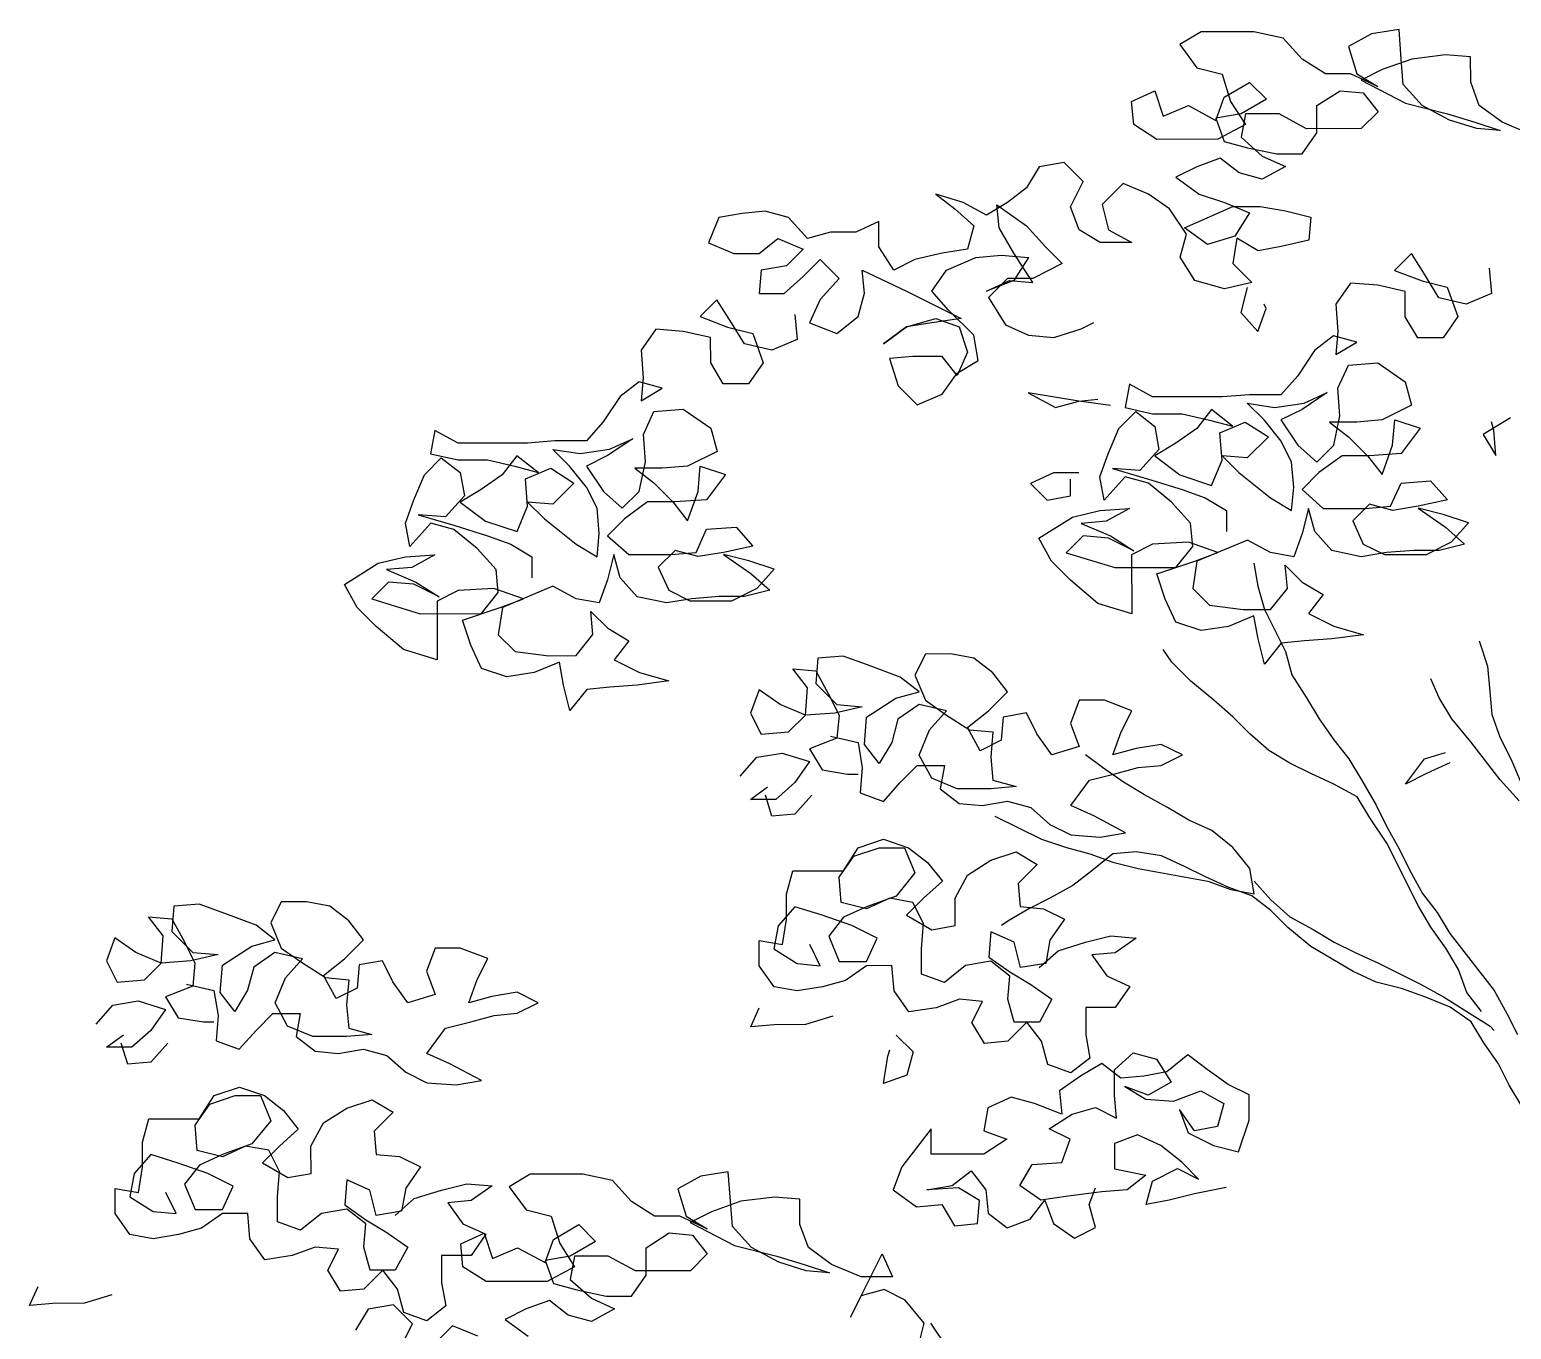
# Model space of a CAD drawing. Extents: x 3630 to 8734, y 5160 to 11966.
# Drawn here: x 4031 to 5770, y 10336 to 11862 of the extents above; entities that cross this region are included whole.
import ezdxf

# ---------------------------------------------------------------- set-up
doc = ezdxf.new("R2010")
doc.units = 0
doc.header["$LTSCALE"] = 150
doc.layers.get('0').update_dxf_attribs({"linetype": 'CONTINUOUS'})

msp = doc.modelspace()

# ---------------------------------------------------------------- linework, layer by layer
at = {"color": 0}
for points in [[(5793.8, 11738.5), (5759.2, 11753.3), (5732, 11773), (5722.1, 11800.2), (5722, 11829.8), (5692.4, 11832.3), (5652.9, 11827.3), (5618.3, 11814.9), (5593.6, 11802.5), (5645.5, 11775.4), (5694.9, 11763.1), (5727.1, 11753.2), (5756.7, 11743.4), (5729.5, 11745.8), (5697.4, 11755.7), (5665.3, 11773), (5643, 11797.6), (5640.5, 11827.3), (5638, 11861.9), (5605.9, 11856.9), (5578.7, 11842.1), (5588.6, 11810), (5613.3, 11795.1), (5581.2, 11809.9), (5551.6, 11809.9), (5524.4, 11827.2), (5502.1, 11851.9), (5467.5, 11859.3), (5405.7, 11859.2), (5381, 11844.4), (5400.8, 11817.2), (5430.5, 11809.8), (5440.4, 11777.7), (5457.7, 11750.5), (5425.6, 11733.2), (5353.9, 11733.1), (5326.7, 11750.4), (5324.2, 11777.6), (5351.4, 11790), (5361.3, 11760.3), (5391, 11772.7), (5423.1, 11755.4), (5433, 11782.6), (5462.6, 11800), (5482.4, 11780.2), (5452.7, 11762.9), (5423.1, 11757.9), (5433, 11730.7), (5460.2, 11723.3), (5494.8, 11716), (5524.5, 11716), (5541.7, 11740.7), (5541.7, 11772.8), (5568.9, 11790.2), (5596.1, 11787.7), (5613.4, 11765.5), (5593.6, 11745.7), (5529.4, 11745.6), (5497.2, 11762.9), (5457.7, 11762.9), (5452.8, 11735.7), (5477.5, 11713.5), (5504.7, 11701.1), (5477.5, 11686.3), (5450.3, 11693.7), (5428.1, 11711), (5400.9, 11701), (5376.2, 11688.7), (5403.4, 11668.9), (5433.1, 11659.1), (5462.7, 11646.7), (5445.5, 11619.5), (5413.3, 11609.6), (5386.1, 11629.4), (5443, 11654.1), (5475.1, 11654.2), (5504.7, 11649.2), (5534.4, 11641.9), (5532, 11614.7), (5499.8, 11607.2), (5472.7, 11602.3), (5447.9, 11617.1), (5443, 11587.4), (5465.3, 11565.2), (5433.2, 11557.7), (5398.6, 11567.6), (5381.2, 11594.8), (5388.6, 11622), (5368.8, 11651.6), (5344.1, 11668.9), (5314.4, 11681.2), (5289.7, 11656.5), (5297.2, 11626.8), (5324.4, 11612), (5287.3, 11612), (5262.6, 11626.8), (5252.7, 11654), (5267.5, 11683.6), (5245.2, 11705.8), (5215.6, 11700.9), (5200.8, 11676.2), (5178.5, 11658.8), (5153.8, 11644), (5126.6, 11658.8), (5094.5, 11668.6), (5116.8, 11651.4), (5139, 11631.6), (5131.6, 11604.4), (5102, 11599.5), (5069.9, 11592), (5045.2, 11579.6), (5027.8, 11606.8), (5027.8, 11636.5), (5000.6, 11624.1), (4971, 11624), (4943.8, 11616.6), (4921.5, 11641.3), (4894.4, 11648.7), (4867.2, 11646.2), (4840, 11641.2), (4827.7, 11611.6), (4857.3, 11599.2), (4887, 11599.3), (4909.2, 11616.6), (4938.9, 11604.2), (4919.1, 11584.5), (4889.5, 11579.5), (4887, 11552.3), (4916.7, 11552.3), (4938.9, 11572.1), (4958.7, 11591.9), (4980.9, 11569.7), (4958.7, 11545), (4946.4, 11517.8), (4978.5, 11505.4), (5003.2, 11525.2), (5010.6, 11552.4), (5008.1, 11579.6), (5060, 11554.9), (5124.3, 11522.9), (5089.7, 11517.9), (5060, 11512.9), (5032.9, 11493.1), (5060, 11512.9), (5094.6, 11522.8), (5121.8, 11513), (5131.7, 11483.3), (5119.4, 11456.1), (5102.1, 11478.4), (5067.5, 11478.3), (5040.3, 11475.8), (5050.2, 11443.7), (5072.5, 11421.5), (5102.1, 11433.9), (5119.4, 11458.6), (5144.1, 11473.5), (5139.1, 11503.1), (5109.5, 11532.7), (5089.7, 11555), (5106.9, 11579.7), (5141.5, 11594.5), (5171.2, 11597), (5203.3, 11594.6), (5186, 11567.4), (5153.9, 11555), (5181.1, 11567.4), (5208.3, 11565), (5186, 11599.5), (5168.7, 11629.2), (5166.2, 11656.3), (5200.8, 11631.7), (5223.1, 11607), (5242.9, 11587.2), (5208.3, 11569.9), (5178.6, 11569.9), (5156.4, 11547.6), (5176.2, 11515.5), (5203.4, 11503.2), (5233, 11500.7), (5265.2, 11510.6), (5280, 11518.1)], [(5744, 11581.9), (5746.5, 11552.2), (5716.9, 11539.8), (5684.8, 11547.2), (5669.9, 11571.9), (5652.6, 11599.1), (5632.8, 11579.3), (5665, 11567), (5694.6, 11559.6), (5707, 11525), (5689.7, 11500.3), (5660.1, 11500.2), (5645.2, 11524.9), (5645.2, 11554.6), (5613.1, 11562), (5580.9, 11564.4), (5563.7, 11539.7), (5566.2, 11507.6), (5563.7, 11480.4), (5588.4, 11495.2), (5561.2, 11502.6), (5539, 11485.3), (5519.3, 11455.6), (5499.5, 11433.4), (5462.4, 11433.3), (5430.3, 11430.8), (5348.8, 11430.8), (5321.6, 11445.6), (5316.7, 11418.4), (5348.8, 11411), (5383.4, 11411), (5415.5, 11403.6), (5442.7, 11396.3), (5418, 11416), (5400.7, 11393.7), (5376, 11376.4), (5351.3, 11361.6), (5381, 11339.4), (5418.1, 11327), (5430.4, 11356.7), (5427.9, 11388.8), (5457.5, 11401.2), (5484.7, 11383.9), (5460, 11359.2), (5430.4, 11361.6), (5450.2, 11341.9), (5487.3, 11312.3), (5512, 11297.5), (5514.4, 11324.7), (5511.9, 11354.3), (5499.6, 11379), (5479.8, 11403.7), (5460, 11423.5), (5492.1, 11418.5), (5526.7, 11423.5), (5553.9, 11435.9), (5524.2, 11416.1), (5499.5, 11403.7), (5519.3, 11374.1), (5541.6, 11354.3), (5561.4, 11374.1), (5568.7, 11408.7), (5566.2, 11440.9), (5578.6, 11468), (5613.2, 11470.6), (5645.3, 11448.3), (5652.7, 11421.2), (5618.2, 11403.8), (5588.5, 11401.3), (5556.4, 11401.3), (5578.6, 11384), (5600.9, 11361.8), (5618.2, 11339.6), (5630.5, 11374.2), (5633, 11403.8), (5662.7, 11394), (5640.4, 11364.3), (5603.4, 11361.8), (5571.2, 11361.8), (5544.1, 11342), (5524.3, 11322.2), (5549.1, 11300), (5598.5, 11300), (5628.1, 11302.5), (5640.5, 11329.7), (5675.1, 11332.2), (5694.9, 11310), (5660.3, 11302.6), (5630.6, 11297.6), (5603.4, 11305), (5583.7, 11285.2), (5596.1, 11258), (5620.8, 11245.7), (5670.2, 11245.7), (5699.8, 11260.6), (5719.6, 11282.8), (5689.9, 11292.7), (5660.3, 11300.1), (5692.4, 11277.9), (5714.7, 11258.1), (5685, 11250.7), (5655.4, 11250.7), (5623.2, 11248.1), (5593.6, 11243.2), (5559, 11250.6), (5539.2, 11272.8), (5531.8, 11300), (5524.4, 11270.3), (5514.5, 11243.1), (5487.3, 11248), (5460.1, 11262.8), (5400.8, 11238.1), (5395.9, 11205.9), (5415.7, 11186.2), (5455.3, 11181.3), (5487.4, 11181.3), (5507.1, 11206), (5504.6, 11233.2), (5524.4, 11213.5), (5549.2, 11198.7), (5531.9, 11176.4), (5561.5, 11161.6), (5596.2, 11151.7), (5559.1, 11146.8), (5527, 11144.3), (5499.8, 11141.8), (5480, 11117), (5472.6, 11146.7), (5467.6, 11173.9), (5438, 11161.5), (5405.9, 11156.5), (5376.2, 11166.4), (5363.8, 11193.5), (5353.9, 11223.2), (5398.4, 11238.1), (5425.6, 11248), (5390.9, 11260.3), (5348.9, 11257.8), (5324.2, 11245.4), (5324.3, 11176.2), (5284.7, 11188.5), (5252.6, 11215.7), (5230.3, 11237.9), (5215.5, 11265.1), (5255, 11289.8), (5287.1, 11297.3), (5321.7, 11299.8), (5294.5, 11284.9), (5264.9, 11282.4), (5299.5, 11267.6), (5326.7, 11250.3), (5297, 11265.1), (5267.4, 11267.6), (5247.6, 11247.8), (5304.5, 11230.6), (5376.1, 11230.6), (5395.9, 11255.4), (5393.4, 11282.5), (5371.1, 11307.2), (5343.9, 11329.4), (5316.7, 11336.8), (5292, 11309.6), (5287.1, 11336.8), (5296.9, 11364), (5309.3, 11393.7), (5329, 11413.5), (5351.3, 11396.2), (5356.2, 11369), (5334, 11344.3), (5301.9, 11346.7), (5343.9, 11334.4), (5383.5, 11322.1), (5410.7, 11312.2), (5435.4, 11297.4), (5435.4, 11272.7)], [(5459.9, 11559.4), (5452.5, 11529.7), (5472.3, 11507.5), (5482.1, 11534.7), (5479.7, 11539.6)], [(4929.1, 11527.6), (4931.6, 11498), (4901.9, 11485.6), (4869.8, 11493), (4854.9, 11517.7), (4837.6, 11544.8), (4817.9, 11525.1), (4850, 11512.7), (4879.7, 11505.3), (4892, 11470.8), (4874.8, 11446), (4845.1, 11446), (4830.3, 11470.7), (4830.2, 11500.4), (4798.1, 11507.7), (4766, 11510.2), (4748.7, 11485.5), (4751.2, 11453.3), (4748.8, 11426.1), (4773.5, 11441), (4746.3, 11448.4), (4724, 11431.1), (4704.3, 11401.4), (4684.5, 11379.1), (4647.5, 11379.1), (4615.4, 11376.6), (4533.8, 11376.5), (4506.6, 11391.3), (4501.7, 11364.1), (4533.8, 11356.8), (4568.4, 11356.8), (4600.5, 11349.4), (4627.7, 11342), (4603, 11361.8), (4585.7, 11339.5), (4561, 11322.2), (4536.3, 11307.3), (4566, 11285.1), (4603.1, 11272.8), (4615.4, 11302.5), (4612.9, 11334.6), (4642.6, 11347), (4669.8, 11329.7), (4645.1, 11305), (4615.4, 11307.4), (4635.2, 11287.6), (4672.3, 11258), (4697, 11243.2), (4699.5, 11270.4), (4697, 11300.1), (4684.6, 11324.8), (4664.8, 11349.5), (4645, 11369.2), (4677.1, 11364.3), (4711.7, 11369.3), (4738.9, 11381.7), (4709.3, 11361.9), (4684.6, 11349.5), (4704.4, 11319.8), (4726.6, 11300.1), (4746.4, 11319.9), (4753.8, 11354.5), (4751.3, 11386.6), (4763.6, 11413.8), (4798.2, 11416.3), (4830.3, 11394.1), (4837.8, 11366.9), (4803.2, 11349.6), (4773.5, 11347.1), (4741.4, 11347.1), (4763.7, 11329.8), (4785.9, 11307.6), (4803.2, 11285.3), (4815.6, 11319.9), (4818, 11349.6), (4847.7, 11339.7), (4825.5, 11310.1), (4788.4, 11307.6), (4756.3, 11307.5), (4729.1, 11287.7), (4709.4, 11267.9), (4734.1, 11245.7), (4783.5, 11245.8), (4813.2, 11248.3), (4825.5, 11275.5), (4860.1, 11278), (4879.9, 11255.7), (4845.3, 11248.3), (4815.6, 11243.3), (4788.5, 11250.7), (4768.7, 11230.9), (4781.1, 11203.8), (4805.8, 11191.4), (4855.2, 11191.5), (4884.9, 11206.3), (4904.6, 11228.6), (4875, 11238.4), (4845.3, 11245.8), (4877.4, 11223.6), (4899.7, 11203.9), (4870.1, 11196.4), (4840.4, 11196.4), (4808.3, 11193.9), (4778.6, 11188.9), (4744, 11196.3), (4724.2, 11218.5), (4716.8, 11245.7), (4709.4, 11216.1), (4699.5, 11188.9), (4672.4, 11193.8), (4645.2, 11208.6), (4585.9, 11183.8), (4581, 11151.7), (4600.7, 11131.9), (4640.3, 11127), (4672.4, 11127.1), (4692.2, 11151.8), (4689.7, 11179), (4709.5, 11159.2), (4734.2, 11144.4), (4716.9, 11122.2), (4746.6, 11107.4), (4781.2, 11097.5), (4744.1, 11092.5), (4712, 11090), (4684.8, 11087.5), (4665.1, 11062.8), (4657.6, 11092.4), (4652.7, 11119.6), (4623, 11107.2), (4590.9, 11102.3), (4561.2, 11112.1), (4548.8, 11139.3), (4538.9, 11168.9), (4583.4, 11183.8), (4610.6, 11193.7), (4576, 11206), (4534, 11203.5), (4509.3, 11191.2), (4509.3, 11122), (4469.8, 11134.3), (4437.6, 11161.4), (4415.4, 11183.7), (4400.5, 11210.8), (4440, 11235.6), (4472.1, 11243), (4506.7, 11245.5), (4479.6, 11230.7), (4449.9, 11228.2), (4484.5, 11213.4), (4511.7, 11196.1), (4482.1, 11210.9), (4452.4, 11213.3), (4432.6, 11193.6), (4489.5, 11176.3), (4561.2, 11176.4), (4580.9, 11201.1), (4578.4, 11228.3), (4556.2, 11253), (4529, 11275.2), (4501.8, 11282.6), (4477.1, 11255.4), (4472.1, 11282.6), (4482, 11309.8), (4494.3, 11339.4), (4514, 11359.2), (4536.3, 11341.9), (4541.3, 11314.7), (4519.1, 11290), (4486.9, 11292.5), (4528.9, 11280.1), (4568.5, 11267.8), (4595.7, 11258), (4620.4, 11243.2), (4620.4, 11218.4)], [(5299.4, 11420.8), (5262.3, 11425.7), (5203, 11435.6), (5235.1, 11418.3), (5262.3, 11425.7), (5284.5, 11428.2)], [(5768.9, 11406.4), (5736.8, 11386.6), (5751.6, 11361.9), (5749.2, 11391.6), (5746.7, 11401.5)], [(5262.4, 11341.7), (5232.7, 11341.7), (5205.5, 11329.3), (5225.3, 11309.6), (5252.5, 11314.5), (5252.5, 11334.3)], [(5467.6, 11235.7), (5472.5, 11208.5), (5480, 11181.3), (5504.7, 11131.9), (5512.2, 11104.7), (5529.5, 11077.5), (5544.3, 11052.9), (5561.7, 11028.2), (5579, 11005.9), (5593.8, 10981.2), (5611.2, 10951.6), (5623.5, 10926.9), (5638.4, 10899.7), (5650.8, 10875), (5665.6, 10847.8), (5682.9, 10825.6), (5697.8, 10800.9), (5749.8, 10734.2), (5764.6, 10707.1), (5777, 10682.4)], [(4971, 11032.6), (5003.2, 11025.2), (5008.1, 10995.5), (5005.7, 10965.9), (5032.9, 10956), (5052.6, 10978.3), (5072.4, 10998.1), (5104.5, 10998.1), (5099.6, 10970.9), (5121.9, 10953.6), (5149, 10951.2), (5178.7, 10956.1), (5205.9, 10948.7), (5228.1, 10929), (5252.9, 10916.7), (5287.5, 10914.2), (5317.1, 10919.2), (5280, 10938.9), (5252.8, 10951.3), (5275, 10980.9), (5304.7, 10988.4), (5331.9, 10995.8), (5359.1, 10998.3), (5383.8, 11010.7), (5359, 11023), (5329.4, 11018.1), (5302.2, 11010.6), (5312.1, 11037.8), (5324.4, 11062.5), (5292.3, 11074.9), (5262.6, 11074.8), (5252.7, 11047.6), (5262.7, 11020.5), (5230.5, 11010.6), (5213.2, 11035.2), (5200.8, 11059.9), (5173.7, 11055), (5171.2, 11027.8), (5146.5, 11015.4), (5131.7, 11042.6), (5156.4, 11062.4), (5178.6, 11084.6), (5161.3, 11106.9), (5139, 11124.1), (5111.8, 11129.1), (5082.2, 11129), (5069.8, 11104.3), (5082.2, 11074.7), (5106.9, 11057.4), (5134.1, 11040.1), (5161.3, 11037.7), (5158.9, 11008), (5161.4, 10980.8), (5188.6, 10973.4), (5158.9, 10970.9), (5119.4, 10970.9), (5089.7, 10983.2), (5074.9, 11010.4), (5087.2, 11040.1), (5106.9, 11062.3), (5074.8, 11069.7), (5050.1, 11052.4), (5042.7, 11025.2), (5027.9, 11000.5), (5010.6, 11022.7), (5013, 11054.8), (5047.6, 11077.1), (5074.8, 11084.5), (5052.5, 11101.8), (5013, 11116.6), (4985.8, 11126.5), (4956.1, 11124), (4953.7, 11094.3), (4978.4, 11069.6), (5008.1, 11067.2), (4976, 11059.7), (4941.4, 11057.2), (4911.7, 11069.6), (4887, 11086.8), (4877.1, 11059.7), (4889.5, 11035), (4921.6, 11037.5), (4941.4, 11057.2), (4943.8, 11089.4), (4926.5, 11111.6), (4953.7, 11109.1), (4968.5, 11082), (4980.9, 11057.3), (4978.5, 11030.1), (4946.3, 11017.7), (4961.2, 10993), (4990.9, 10988.1), (5003.2, 10988.1)], [(5734.9, 10709.5), (5717.6, 10731.7), (5707.7, 10758.9), (5692.9, 10783.6), (5675.5, 10808.3), (5660.7, 10833), (5623.6, 10907.1), (5603.8, 10936.8), (5588.9, 10961.5), (5561.7, 10976.3), (5534.5, 10988.6), (5509.8, 11000.9), (5485.1, 11015.7), (5462.8, 11035.5), (5443, 11055.2), (5420.8, 11075), (5393.6, 11097.2), (5371.3, 11119.4), (5361.4, 11134.2)], [(5732.1, 11144.5), (5742, 11114.8), (5744.5, 11085.2), (5747, 11058), (5756.9, 11030.8), (5769.3, 11006.1), (5781.7, 10976.5), (5796.5, 10922.1), (5801.5, 10894.9), (5806.5, 10865.3), (5813.9, 10835.6), (5823.8, 10803.5), (5826.3, 10791.2)], [(5779.2, 10956.7), (5756.9, 10981.4), (5722.3, 11025.8), (5700, 11053), (5685.2, 11077.7), (5675.3, 11099.9)], [(4864.8, 10985.5), (4884.6, 11007.8), (4914.2, 11012.7), (4946.4, 11002.9), (4929.1, 10978.2), (4906.9, 10958.4), (4877.2, 10958.3), (4897, 10973.2)], [(5163.9, 10938.8), (5218.3, 10911.7), (5247.9, 10901.8), (5275.1, 10894.4), (5302.3, 10884.6), (5332, 10877.2), (5413.5, 10862.4), (5440.7, 10852.6), (5467.9, 10847.7), (5463, 10877.3), (5443.2, 10902), (5418.4, 10921.8), (5391.2, 10934.1), (5366.5, 10948.9), (5339.3, 10963.7), (5314.6, 10978.5), (5289.9, 10995.8), (5270.1, 11010.6)], [(5697.6, 11001.1), (5670.4, 10988.7), (5645.7, 10976.3), (5668, 11006), (5692.7, 11013.4)], [(4948.9, 10963.3), (4929.1, 10941.1), (4901.9, 10938.6), (4894.5, 10963.3)], [(5215.9, 10760.9), (5238.2, 10780.7), (5270.3, 10790.6), (5299.9, 10798.1), (5329.6, 10795.6), (5304.9, 10778.3), (5277.7, 10775.8), (5295, 10751.1), (5322.2, 10738.8), (5304.9, 10714.1), (5270.4, 10714), (5270.4, 10681.9), (5275.3, 10654.7), (5253.1, 10637.4), (5225.9, 10647.3), (5218.5, 10674.5), (5201.2, 10696.7), (5179, 10674.4), (5151.8, 10671.9), (5136.9, 10696.6), (5149.3, 10721.3), (5122.1, 10723.8), (5094.9, 10713.9), (5062.8, 10708.9), (5045.5, 10733.6), (5043, 10763.3), (5013.3, 10763.2), (4988.6, 10745.9), (4961.4, 10738.5), (4931.8, 10733.5), (4904.6, 10738.4), (4887.3, 10763.1), (4887.2, 10792.8), (4914.4, 10787.9), (4919.3, 10817.5), (4919.3, 10847.2), (4926.7, 10874.4), (4986, 10874.4), (5003.3, 10901.6), (5032.9, 10911.5), (5062.6, 10901.7), (5084.9, 10884.4), (5102.2, 10862.2), (5079.9, 10842.4), (5060.2, 10822.6), (5089.9, 10805.3), (5117, 10810.3), (5117, 10842.4), (5131.8, 10869.6), (5159, 10886.9), (5188.6, 10896.8), (5213.4, 10882), (5191.1, 10859.8), (5193.6, 10832.6), (5220.8, 10830.1), (5245.5, 10817.8), (5228.3, 10793.1), (5223.4, 10765.9), (5193.7, 10760.9), (5186.3, 10790.6), (5159.1, 10802.9), (5156.6, 10773.2), (5181.3, 10756), (5206.1, 10741.2), (5230.8, 10723.9), (5216, 10696.7), (5186.3, 10696.7), (5178.9, 10723.8), (5181.4, 10751), (5159.1, 10768.3), (5129.4, 10763.3), (5104.8, 10743.5), (5077.6, 10753.4), (5077.5, 10783.1), (5080, 10812.7), (5067.6, 10837.4), (5040.4, 10842.3), (5013.2, 10830), (4983.6, 10837.3), (4981.1, 10867), (4998.4, 10891.7), (5028, 10901.6), (5057.7, 10901.7), (5070, 10872), (5047.8, 10844.8), (5013.2, 10832.4), (4986.1, 10820), (4968.8, 10797.8), (4981.2, 10768.1), (5013.3, 10768.2), (5025.6, 10795.4), (4996, 10810.2), (4961.3, 10822.5), (4929.2, 10832.3), (4909.5, 10810.1), (4904.5, 10782.9), (4931.7, 10765.6), (4958.9, 10763.2), (4946.6, 10787.9)], [(5782, 10598.4), (5767.2, 10623.1), (5754.8, 10647.8), (5737.5, 10672.5), (5722.6, 10697.2), (5697.9, 10714.4), (5668.2, 10726.8), (5641, 10736.6), (5611.4, 10744), (5584.2, 10756.3), (5534.7, 10785.9), (5507.5, 10808.2), (5487.7, 10827.9), (5465.5, 10845.2), (5438.3, 10855.1), (5411.1, 10867.4), (5386.3, 10879.7), (5359.2, 10892.1), (5329.5, 10897), (5302.3, 10894.5), (5277.6, 10874.7), (5255.4, 10857.4), (5228.2, 10842.5), (5203.5, 10830.1), (5178.8, 10815.3), (5171.4, 10810.3)], [(5467.9, 10862.5), (5487.7, 10840.3), (5510, 10820.5), (5537.2, 10805.7), (5561.9, 10790.9), (5586.6, 10778.6), (5613.8, 10766.3), (5663.3, 10741.6), (5690.4, 10726.8), (5744.8, 10692.2), (5749.8, 10687.3)], [(4215.3, 10741.6), (4247.4, 10734.2), (4252.4, 10704.6), (4249.9, 10674.9), (4277.1, 10665.1), (4296.9, 10687.3), (4316.6, 10707.1), (4348.7, 10707.1), (4343.8, 10679.9), (4366.1, 10662.7), (4393.3, 10660.2), (4422.9, 10665.2), (4450.1, 10657.8), (4472.4, 10638.1), (4497.1, 10625.7), (4531.7, 10623.3), (4561.3, 10628.3), (4524.3, 10648), (4497.1, 10660.3), (4519.3, 10690), (4548.9, 10697.4), (4576.1, 10704.9), (4603.3, 10707.4), (4628, 10719.7), (4603.3, 10732.1), (4573.6, 10727.1), (4546.4, 10719.7), (4556.3, 10746.9), (4568.6, 10771.6), (4536.5, 10783.9), (4506.8, 10783.9), (4497, 10756.7), (4506.9, 10729.5), (4474.8, 10719.6), (4457.4, 10744.3), (4445.1, 10769), (4417.9, 10764), (4415.4, 10736.9), (4390.7, 10724.5), (4375.9, 10751.6), (4400.6, 10771.4), (4422.8, 10793.7), (4405.5, 10815.9), (4383.2, 10833.2), (4356, 10838.1), (4326.4, 10838.1), (4314.1, 10813.4), (4326.4, 10783.7), (4351.2, 10766.4), (4378.4, 10749.2), (4405.5, 10746.7), (4403.1, 10717.1), (4405.6, 10689.9), (4432.8, 10682.5), (4403.1, 10680), (4363.6, 10680), (4333.9, 10692.3), (4319.1, 10719.5), (4331.4, 10749.1), (4351.2, 10771.4), (4319, 10778.8), (4294.3, 10761.5), (4286.9, 10734.3), (4272.1, 10709.5), (4254.8, 10731.8), (4257.3, 10763.9), (4291.8, 10786.2), (4319, 10793.6), (4296.8, 10810.9), (4257.2, 10825.7), (4230, 10835.5), (4200.4, 10833), (4197.9, 10803.4), (4222.6, 10778.7), (4252.3, 10776.2), (4220.2, 10768.8), (4185.6, 10766.3), (4155.9, 10778.6), (4131.2, 10795.9), (4121.3, 10768.7), (4133.7, 10744), (4165.8, 10746.5), (4185.6, 10766.3), (4188, 10798.4), (4170.7, 10820.6), (4197.9, 10818.2), (4212.8, 10791), (4225.1, 10766.3), (4222.7, 10739.1), (4190.6, 10726.8), (4205.4, 10702.1), (4235.1, 10697.1), (4247.4, 10697.2)], [(4109, 10694.6), (4128.8, 10716.8), (4158.4, 10721.8), (4190.6, 10711.9), (4173.3, 10687.2), (4151.1, 10667.4), (4121.4, 10667.4), (4141.2, 10682.2)], [(4973.8, 10703.9), (4941.7, 10694), (4904.6, 10693.9), (4877.4, 10691.4), (4887.3, 10713.7)], [(5048, 10681.7), (5067.8, 10662), (5060.4, 10634.8), (5033.2, 10624.9), (5038.1, 10657), (5040.6, 10664.4)], [(4193.1, 10672.4), (4173.3, 10650.1), (4146.2, 10647.6), (4138.7, 10672.3)], [(5435.1, 10502.8), (5398, 10495.3), (5368.4, 10487.9), (5341.2, 10482.9), (5348.6, 10510.1), (5378.2, 10525), (5402.9, 10512.6), (5383.1, 10532.4), (5358.4, 10552.1), (5331.2, 10564.5), (5304, 10554.6), (5304.1, 10524.9), (5341.1, 10517.5), (5318.9, 10500.2), (5289.3, 10497.7), (5249.7, 10492.7), (5217.6, 10487.8), (5192.9, 10505), (5207.7, 10529.8), (5242.3, 10532.3), (5252.1, 10559.5), (5227.4, 10571.8), (5254.6, 10589.1), (5281.8, 10596.6), (5306.5, 10584.2), (5304, 10611.4), (5304, 10641.1), (5326.2, 10660.8), (5353.4, 10653.5), (5370.7, 10626.3), (5343.5, 10611.4), (5316.3, 10621.3), (5341.1, 10606.5), (5373.2, 10604.1), (5405.3, 10616.4), (5432.5, 10601.6), (5425.1, 10574.4), (5397.9, 10569.5), (5380.6, 10594.2), (5390.5, 10567), (5420.2, 10552.2), (5449.8, 10544.8), (5462.2, 10581.9), (5462.1, 10611.5), (5437.4, 10623.9), (5412.7, 10641.2), (5390.4, 10658.4), (5365.7, 10638.6), (5338.6, 10633.7), (5311.4, 10631.2), (5289.1, 10648.5), (5264.4, 10633.6), (5239.7, 10616.3), (5242.2, 10589.1), (5210.1, 10601.4), (5182.9, 10608.8), (5155.7, 10596.4), (5150.8, 10569.3), (5178, 10559.4), (5150.8, 10542.1), (5089.1, 10542), (5089, 10571.7), (5054.5, 10527.2), (5044.6, 10500), (5071.8, 10480.2), (5101.5, 10482.7), (5116.3, 10458), (5143.5, 10460.5), (5145.9, 10487.7), (5121.2, 10502.5), (5084.1, 10500), (5113.8, 10505), (5136, 10522.3), (5153.3, 10500.1), (5155.8, 10472.9), (5178.1, 10455.6), (5205.3, 10465.5), (5222.5, 10487.8), (5232.5, 10460.6), (5257.2, 10443.3), (5281.9, 10455.7), (5274.4, 10482.9), (5281.8, 10502.6)], [(4460.2, 10470), (4482.4, 10489.8), (4514.5, 10499.7), (4544.2, 10507.1), (4573.8, 10504.7), (4549.1, 10487.4), (4521.9, 10484.9), (4539.3, 10460.2), (4566.5, 10447.9), (4549.2, 10423.1), (4514.6, 10423.1), (4514.6, 10391), (4519.6, 10363.8), (4497.4, 10346.5), (4470.2, 10356.3), (4462.7, 10383.5), (4445.4, 10405.7), (4423.2, 10383.5), (4396, 10381), (4381.1, 10405.7), (4393.5, 10430.4), (4366.3, 10432.8), (4339.1, 10422.9), (4307, 10418), (4289.7, 10442.7), (4287.2, 10472.3), (4257.5, 10472.3), (4232.8, 10455), (4205.7, 10447.5), (4176, 10442.6), (4148.8, 10447.5), (4131.5, 10472.2), (4131.5, 10501.8), (4158.7, 10496.9), (4163.6, 10526.6), (4163.5, 10556.2), (4170.9, 10583.4), (4230.2, 10583.5), (4247.5, 10610.7), (4277.2, 10620.6), (4306.8, 10610.7), (4329.1, 10593.4), (4346.4, 10571.2), (4324.2, 10551.4), (4304.4, 10531.6), (4334.1, 10514.4), (4361.3, 10519.3), (4361.2, 10551.5), (4376, 10578.7), (4403.2, 10596), (4432.9, 10605.9), (4457.6, 10591.1), (4435.4, 10568.8), (4437.9, 10541.6), (4465, 10539.2), (4489.8, 10526.9), (4472.5, 10502.1), (4467.6, 10474.9), (4437.9, 10470), (4430.5, 10499.6), (4403.3, 10512), (4400.8, 10482.3), (4425.6, 10465), (4450.3, 10450.2), (4475, 10432.9), (4460.2, 10405.7), (4430.6, 10405.7), (4423.1, 10432.9), (4425.6, 10460.1), (4403.3, 10477.4), (4373.7, 10472.4), (4349, 10452.6), (4321.8, 10462.5), (4321.8, 10492.1), (4324.2, 10521.8), (4311.8, 10546.5), (4284.6, 10551.4), (4257.5, 10539), (4227.8, 10546.4), (4225.3, 10576), (4242.6, 10600.8), (4272.2, 10610.7), (4301.9, 10610.7), (4314.3, 10581.1), (4292, 10553.9), (4257.5, 10541.5), (4230.3, 10529.1), (4213, 10506.8), (4225.4, 10477.2), (4257.5, 10477.2), (4269.9, 10504.4), (4240.2, 10519.2), (4205.6, 10531.5), (4173.4, 10541.4), (4153.7, 10519.1), (4148.8, 10492), (4176, 10474.7), (4203.2, 10472.2), (4190.8, 10496.9)], [(5073.5, 10313.8), (5080.9, 10343.5), (5058.6, 10370.6), (5033.9, 10383), (5006.7, 10375.5), (4994.4, 10350.8), (5031.4, 10425), (5043.7, 10397.8), (5006.7, 10397.8), (4972.1, 10412.6), (4944.9, 10432.3), (4935, 10459.5), (4934.9, 10489.1), (4905.3, 10491.6), (4865.7, 10486.6), (4831.1, 10474.2), (4806.4, 10461.8), (4858.4, 10434.7), (4907.8, 10422.4), (4939.9, 10412.5), (4969.6, 10402.7), (4942.4, 10405.1), (4910.3, 10415), (4878.1, 10432.3), (4855.9, 10457), (4853.4, 10486.6), (4850.9, 10521.2), (4818.8, 10516.2), (4791.6, 10501.4), (4801.5, 10469.3), (4826.2, 10454.5), (4794.1, 10469.2), (4764.4, 10469.2), (4737.2, 10486.5), (4715, 10511.2), (4680.4, 10518.6), (4618.6, 10518.5), (4593.9, 10503.7), (4613.7, 10476.5), (4643.3, 10469.1), (4653.3, 10437), (4670.6, 10409.8), (4638.5, 10392.5), (4566.8, 10392.4), (4539.6, 10409.7), (4537.1, 10436.9), (4564.3, 10449.3), (4574.2, 10419.6), (4603.8, 10432), (4636, 10414.7), (4645.8, 10441.9), (4675.5, 10459.3), (4695.3, 10439.5), (4665.6, 10422.2), (4636, 10417.2), (4645.9, 10390), (4673.1, 10382.6), (4707.7, 10375.3), (4737.3, 10375.3), (4754.6, 10400), (4754.6, 10432.1), (4781.7, 10449.5), (4808.9, 10447), (4826.2, 10424.8), (4806.5, 10405), (4742.2, 10405), (4710.1, 10422.2), (4670.6, 10422.2), (4665.6, 10395), (4690.4, 10372.8), (4717.6, 10360.4), (4690.4, 10345.6), (4663.2, 10353), (4641, 10370.3), (4613.8, 10360.4), (4589.1, 10348), (4616.3, 10328.2)], [(4127.5, 10376.8), (4095.4, 10366.9), (4058.3, 10366.8), (4031.1, 10364.3), (4041, 10386.6)], [(4465.6, 10313.3), (4480.4, 10342.9), (4458.1, 10365.2), (4428.4, 10360.2), (4413.6, 10335.5)], [(4557, 10328.2), (4527.3, 10340.5), (4502.6, 10315.8)], [(5088.3, 10343.5), (5108.1, 10313.8)]]:
    msp.add_lwpolyline(points, dxfattribs=at)

doc.saveas('drawing.dxf')
